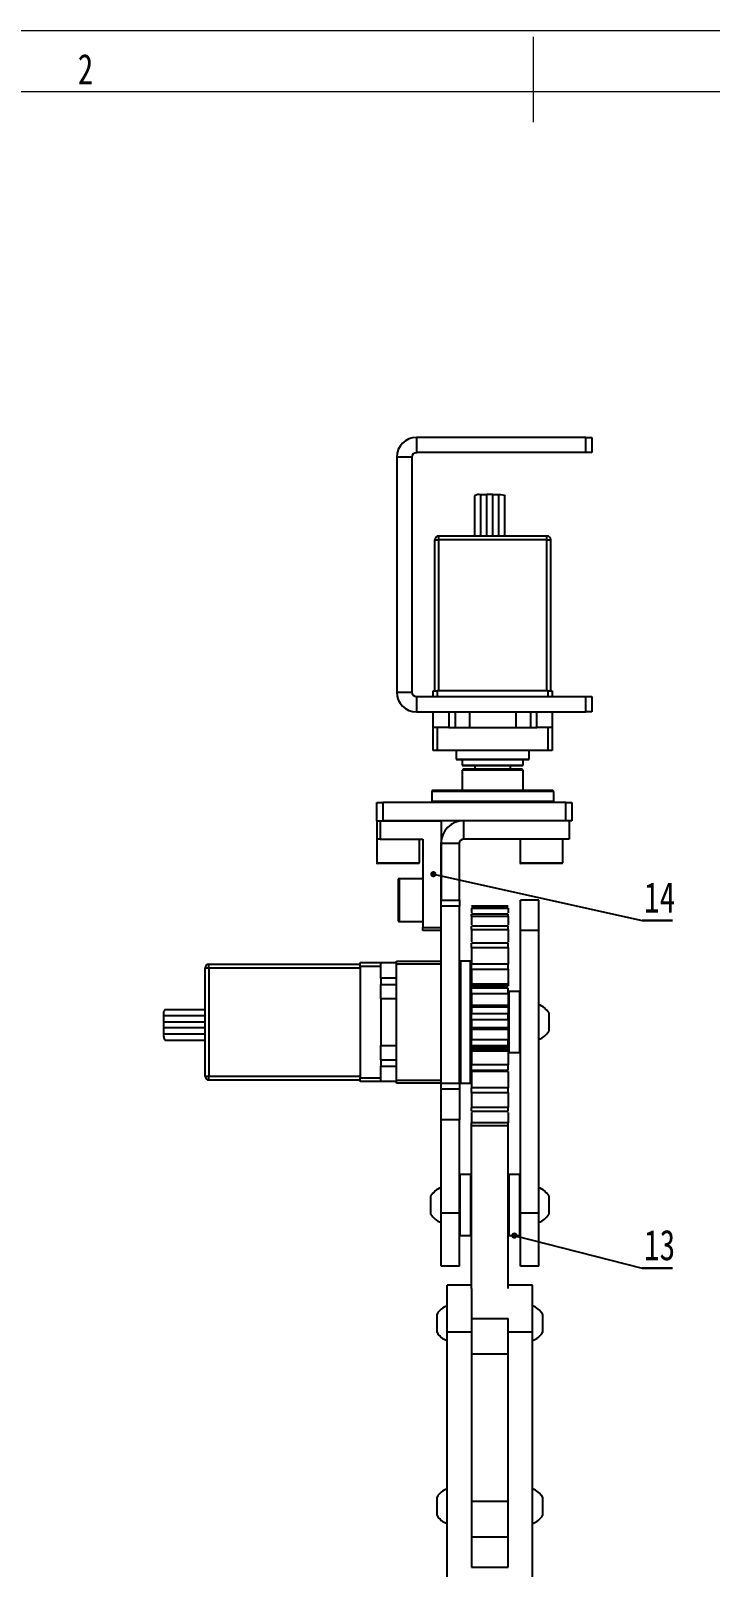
# Model space of a CAD drawing. Header units: millimetres. Extents: x 0 to 297, y 0 to 210.
# Drawn here: x 107.3 to 163, y 84.1 to 210 of the extents above; entities that cross this region are included whole.
import ezdxf

# ---------------------------------------------------------------- set-up
doc = ezdxf.new("R2010")
doc.units = ezdxf.units.MM
doc.header["$LTSCALE"] = 0.5
doc.layers.add('06', color=5, linetype='Continuous')
doc.layers.add('12', color=3, linetype='Continuous')
doc.styles.add('SLDTEXTSTYLE0', font='HYSWLONGFANGSONG.TTF')
doc.styles.get("Standard").update_dxf_attribs({"font": 'HYSWLONGFANGSONG.TTF'})
doc.dimstyles.new('SLDDIMSTYLE0', dxfattribs={"dimtxt": 0, "dimasz": 0.508, "dimexe": 0, "dimexo": 0.0625, "dimgap": 0, "dimtad": 0, "dimtih": 1, "dimtoh": 1, "dimdec": 0, "dimrnd": 1e-09, "dimzin": 0, "dimdsep": 46, "dimtxsty": 'Standard', "dimblk1": 'DOT', "dimblk2": 'DOT', "dimsah": 1, "dimcen": 0.09, "dimadec": 0, "dimazin": 0, "dimtfac": 0.508, "dimtdec": 0, "dimtofl": 0, "dimtmove": 0, "dimatfit": 3, "dimldrblk": 'DOT', "dimfxl": 0, "dimfrac": 2, "dimtolj": 1, "dimtzin": 0, "dimarcsym": 0})

# ---------------------------------------------------------------- blocks, each defined once
blk = doc.blocks.new('SW_NOTE_13')
at = {"layer": '12', "color": 0}
for p, q in [((0, 0), (2.49, 0)), ((2.49, 0), (0, 0)), ((0, 0), (2.49, 0)), ((2.49, 0), (0, 0)), ((0, 0), (2.49, 0)), ((2.49, 0), (0, 0))]:
    blk.add_line(p, q, dxfattribs=at)
at = {"layer": '12', "color": 0, "insert": (0.15, 3.15), "char_height": 2.5, "attachment_point": 1, "style": 'SLDTEXTSTYLE0'}
blk.add_mtext('14', dxfattribs=at)
blk = doc.blocks.new('_DOT')
at = {"color": 0, "linetype": 'ByBlock', "lineweight": -2}
blk.add_line((-0.5, 0), (-1, 0), dxfattribs=at)
at = {"color": 0, "linetype": 'ByBlock', "const_width": 0.5}
blk.add_lwpolyline([(-0.25, 0, 1), (0.25, 0, 1)], format="xyb", close=True, dxfattribs=at)
blk = doc.blocks.new('SW_NOTE_14')
at = {"layer": '12', "color": 0}
for p, q in [((0, 0), (2.49, 0)), ((2.49, 0), (0, 0)), ((0, 0), (2.49, 0)), ((2.49, 0), (0, 0)), ((0, 0), (2.49, 0)), ((2.49, 0), (0, 0))]:
    blk.add_line(p, q, dxfattribs=at)
at = {"layer": '12', "color": 0, "insert": (0.15, 3.15), "char_height": 2.5, "attachment_point": 1, "style": 'SLDTEXTSTYLE0'}
blk.add_mtext('13', dxfattribs=at)

msp = doc.modelspace()

# ---------------------------------------------------------------- linework, layer by layer
for p, q in [((138.92, 176.67), (138.92, 175.42)), ((152.8, 176.67), (138.92, 176.67)), ((152.8, 175.42), (152.8, 176.67)), ((152.8, 176.67), (153.3, 176.67)), ((153.3, 176.67), (153.3, 175.42)), ((138.55, 175.05), (137.3, 175.05)), ((137.3, 175.05), (137.3, 155.79)), ((138.55, 175.05), (138.55, 155.79)), ((152.8, 175.42), (138.92, 175.42)), ((153.3, 175.42), (152.8, 175.42)), ((144.19, 171.98), (144.7, 171.98)), ((145.17, 171.98), (145.68, 171.98)), ((140.43, 168.27), (140.74, 168.27)), ((140.43, 155.89), (140.43, 168.27)), ((140.74, 168.59), (140.74, 168.27)), ((140.74, 168.59), (149.61, 168.59)), ((140.74, 168.27), (140.74, 155.89)), ((149.61, 168.27), (140.74, 168.27)), ((149.61, 168.27), (149.61, 168.59)), ((149.61, 155.89), (149.61, 168.27)), ((149.61, 168.27), (149.92, 168.27)), ((149.92, 168.27), (149.92, 155.89)), ((137.3, 155.79), (138.55, 155.79)), ((138.92, 155.42), (138.92, 154.17)), ((138.92, 155.42), (152.8, 155.42)), ((140.3, 155.89), (140.62, 155.89)), ((140.3, 155.42), (140.3, 155.89)), ((149.73, 155.89), (140.62, 155.89)), ((140.62, 155.89), (140.62, 155.42)), ((149.73, 155.89), (150.05, 155.89)), ((149.73, 155.42), (149.73, 155.89)), ((150.05, 155.89), (150.05, 155.42)), ((152.8, 154.17), (152.8, 155.42)), ((152.8, 155.42), (153.3, 155.42)), ((153.3, 155.42), (153.3, 154.17)), ((138.92, 154.17), (152.8, 154.17)), ((140.3, 152.9), (140.3, 154.17)), ((141.57, 154.17), (141.57, 152.9)), ((142.09, 154.17), (142.09, 152.9)), ((143.26, 154.17), (143.26, 152.9)), ((147.09, 152.9), (147.09, 154.17)), ((148.26, 154.17), (148.26, 152.9)), ((148.78, 152.9), (148.78, 154.17)), ((150.05, 154.17), (150.05, 152.9)), ((153.3, 154.17), (152.8, 154.17)), ((141.57, 152.9), (140.3, 152.9)), ((140.3, 151), (140.3, 152.9)), ((140.62, 152.9), (140.62, 151)), ((141.57, 152.9), (142.09, 152.9)), ((142.09, 152.9), (143.26, 152.9)), ((143.26, 152.9), (147.09, 152.9)), ((147.09, 152.9), (148.26, 152.9)), ((148.26, 152.9), (148.78, 152.9)), ((150.05, 152.9), (148.78, 152.9)), ((149.73, 151), (149.73, 152.9)), ((150.05, 152.9), (150.05, 151)), ((140.62, 151), (140.3, 151)), ((149.73, 151), (140.62, 151)), ((142.17, 151), (142.17, 150.3)), ((142.17, 150.3), (142.22, 150.25)), ((142.17, 150.3), (148.17, 150.3)), ((148.12, 150.25), (142.22, 150.25)), ((142.67, 150.25), (142.67, 149.8)), ((147.67, 149.8), (147.67, 150.25)), ((148.12, 150.25), (148.17, 150.3)), ((148.17, 150.3), (148.17, 151)), ((150.05, 151), (149.73, 151)), ((142.67, 149.8), (142.72, 149.75)), ((142.67, 149.8), (147.67, 149.8)), ((142.77, 149.5), (142.67, 149.4)), ((142.67, 149.4), (142.67, 147.75)), ((147.67, 149.4), (142.67, 149.4)), ((147.62, 149.75), (142.72, 149.75)), ((142.77, 149.5), (147.57, 149.5)), ((143.72, 149.75), (143.72, 149.5)), ((146.62, 149.5), (146.62, 149.75)), ((147.67, 149.4), (147.57, 149.5)), ((147.62, 149.75), (147.67, 149.8)), ((147.67, 147.75), (147.67, 149.4)), ((140.27, 147.75), (140.17, 147.65)), ((140.17, 147.65), (140.17, 146.85)), ((150.17, 147.65), (140.17, 147.65)), ((140.27, 147.75), (150.07, 147.75)), ((150.17, 147.65), (150.07, 147.75)), ((150.17, 146.85), (150.17, 147.65)), ((135.67, 145.25), (135.67, 146.75)), ((135.67, 146.75), (136.17, 146.75)), ((136.17, 146.75), (136.17, 145.25)), ((151.17, 146.75), (136.17, 146.75)), ((140.17, 146.85), (140.27, 146.75)), ((140.17, 146.85), (141.64, 146.85)), ((141.64, 146.85), (150.17, 146.85)), ((150.07, 146.75), (150.17, 146.85)), ((151.17, 145.25), (151.17, 146.75)), ((151.17, 146.75), (151.67, 146.75)), ((151.67, 146.75), (151.67, 145.25)), ((135.69, 145.25), (135.67, 145.25)), ((135.69, 143.75), (135.69, 145.25)), ((135.69, 145.25), (135.94, 145.25)), ((135.94, 145.25), (135.94, 143.75)), ((135.94, 145.25), (140.94, 145.25)), ((151.17, 145.25), (136.17, 145.25)), ((140.94, 145.25), (140.94, 138.75)), ((142.8, 143.75), (142.8, 145.25)), ((151.44, 145.25), (142.8, 145.25)), ((151.44, 145.25), (151.44, 143.75)), ((151.67, 145.25), (151.44, 145.25)), ((135.67, 143.75), (135.67, 141.8)), ((135.69, 143.75), (135.67, 143.75)), ((135.94, 143.75), (135.69, 143.75)), ((135.94, 143.75), (139.44, 143.75)), ((139.17, 141.8), (139.17, 143.75)), ((139.44, 143.75), (139.44, 136.5)), ((151.44, 143.75), (142.8, 143.75)), ((147.42, 143.75), (147.42, 141.8)), ((150.92, 141.8), (150.92, 143.75)), ((142.44, 143.38), (140.94, 143.38)), ((140.94, 138.75), (140.94, 143.38)), ((142.44, 138.75), (142.44, 143.38)), ((135.67, 141.8), (138.85, 141.8)), ((138.81, 141.75), (135.72, 141.75)), ((139.12, 141.75), (138.81, 141.75)), ((138.85, 141.8), (139.17, 141.8)), ((147.42, 141.8), (150.6, 141.8)), ((150.56, 141.75), (147.47, 141.75)), ((150.87, 141.75), (150.56, 141.75)), ((150.6, 141.8), (150.92, 141.8)), ((137.44, 137.15), (137.44, 140.45)), ((139.44, 140.5), (137.49, 140.5)), ((137.49, 140.5), (137.49, 137.11)), ((140.94, 138.75), (142.44, 138.75)), ((140.94, 138.25), (140.94, 138.75)), ((142.44, 138.75), (142.44, 138.25)), ((148.94, 138.75), (147.44, 138.75)), ((147.44, 136.25), (147.44, 138.75)), ((148.94, 136.25), (148.94, 138.75)), ((142.44, 138.25), (140.94, 138.25)), ((140.94, 123.75), (140.94, 138.25)), ((142.44, 123.75), (142.44, 138.25)), ((143.44, 138.27), (146.44, 138.27)), ((146.44, 138.16), (143.44, 138.16)), ((143.44, 138.08), (146.44, 138.08)), ((143.44, 138.08), (143.44, 137.71)), ((146.44, 137.6), (143.44, 137.6)), ((143.44, 137.42), (143.44, 137.6)), ((143.44, 137.42), (146.44, 137.42)), ((143.44, 137.42), (143.44, 136.73)), ((146.44, 138.08), (146.44, 137.71)), ((146.44, 137.42), (146.44, 137.6)), ((146.44, 137.42), (146.44, 136.7)), ((137.44, 137.05), (137.44, 137.15)), ((137.49, 137.11), (137.49, 137)), ((137.49, 137), (139.44, 137)), ((139.44, 136.5), (140.94, 136.5)), ((139.44, 136.25), (139.44, 136.5)), ((140.94, 136.25), (139.44, 136.25)), ((146.44, 136.6), (143.44, 136.6)), ((143.44, 136.33), (143.44, 136.6)), ((143.44, 136.33), (146.44, 136.33)), ((146.44, 136.33), (146.44, 136.6)), ((148.94, 136.25), (147.44, 136.25)), ((147.44, 113.08), (147.44, 136.25)), ((148.94, 113.08), (148.94, 136.25)), ((146.44, 135.21), (143.44, 135.21)), ((143.44, 134.86), (143.44, 135.21)), ((143.44, 134.86), (146.44, 134.86)), ((146.44, 134.86), (146.44, 135.21)), ((121.91, 133.18), (121.91, 133.5)), ((121.91, 133.5), (134.3, 133.5)), ((134.3, 133.3), (134.3, 133.62)), ((134.3, 133.62), (136.01, 133.62)), ((136.01, 133.62), (137.28, 133.62)), ((136.01, 132.35), (136.01, 133.62)), ((137.28, 133.5), (137.28, 133.75)), ((137.28, 133.75), (140.94, 133.75)), ((140.94, 133.5), (137.28, 133.5)), ((137.28, 124), (137.28, 133.5)), ((142.54, 133.75), (142.44, 133.65)), ((143.34, 133.75), (142.54, 133.75)), ((142.54, 133.75), (142.54, 123.75)), ((143.44, 133.65), (143.34, 133.75)), ((143.34, 132.8), (143.34, 133.75)), ((143.44, 133.65), (143.44, 133.49)), ((121.91, 133.18), (121.6, 133.18)), ((121.6, 124.32), (121.6, 133.18)), ((134.3, 133.18), (121.91, 133.18)), ((121.91, 133.18), (121.91, 124.32)), ((134.3, 133.3), (134.3, 124.19)), ((136.01, 133.3), (134.3, 133.3)), ((137.28, 132.35), (136.01, 132.35)), ((136.01, 132.35), (136.01, 131.83)), ((143.34, 123.75), (143.34, 132.8)), ((146.44, 133.49), (143.44, 133.49)), ((143.44, 133.08), (143.44, 133.49)), ((143.44, 133.08), (146.44, 133.08)), ((143.44, 133.08), (143.44, 132.72)), ((146.44, 133.08), (146.44, 133.49)), ((146.44, 132.25), (146.44, 131.95)), ((136.01, 131.83), (137.28, 131.83)), ((136.01, 130.66), (136.01, 131.83)), ((146.44, 131.85), (143.44, 131.85)), ((143.44, 131.85), (143.44, 131.72)), ((146.44, 131.72), (143.44, 131.72)), ((146.44, 131.61), (143.44, 131.61)), ((146.44, 131.53), (143.44, 131.53)), ((143.44, 131.08), (143.44, 131.53)), ((143.44, 131.08), (146.44, 131.08)), ((146.44, 131.85), (146.44, 131.72)), ((146.44, 131.08), (146.44, 131.53)), ((147.39, 131.25), (146.49, 131.25)), ((146.49, 131.25), (146.49, 126.25)), ((147.44, 131.2), (147.39, 131.25)), ((147.39, 126.25), (147.39, 131.25)), ((137.28, 130.66), (136.01, 130.66)), ((136.01, 130.66), (136.01, 126.83)), ((146.44, 130.1), (143.44, 130.1)), ((143.44, 130.1), (143.44, 129.97)), ((146.44, 129.97), (143.44, 129.97)), ((146.44, 130.1), (146.44, 129.97)), ((118.21, 128.74), (118.21, 129.25)), ((146.44, 129.43), (143.44, 129.43)), ((143.44, 128.97), (143.44, 129.43)), ((143.44, 128.97), (146.44, 128.97)), ((146.44, 128.97), (146.44, 129.43)), ((149.76, 129.5), (149.76, 128)), ((118.21, 127.76), (118.21, 128.27)), ((146.44, 128.29), (143.44, 128.29)), ((143.44, 128.29), (143.44, 128.15)), ((146.44, 128.15), (143.44, 128.15)), ((146.44, 127.3), (143.44, 127.3)), ((143.44, 126.84), (143.44, 127.3)), ((146.44, 128.29), (146.44, 128.15)), ((146.44, 126.84), (146.44, 127.3)), ((136.01, 126.83), (137.28, 126.83)), ((136.01, 125.66), (136.01, 126.83)), ((143.44, 126.84), (146.44, 126.84)), ((143.44, 126.68), (146.44, 126.68)), ((146.44, 126.51), (143.44, 126.51)), ((143.44, 126.51), (143.44, 126.37)), ((146.44, 126.37), (143.44, 126.37)), ((146.44, 126.51), (146.44, 126.37)), ((146.49, 126.25), (147.39, 126.25)), ((147.39, 126.25), (147.44, 126.3)), ((136.01, 125.66), (137.28, 125.66)), ((136.01, 125.66), (136.01, 125.14)), ((136.01, 125.14), (137.28, 125.14)), ((136.01, 123.87), (136.01, 125.14)), ((146.44, 125.24), (143.44, 125.24)), ((143.44, 124.81), (143.44, 125.24)), ((143.44, 124.81), (143.44, 124.82)), ((143.44, 124.81), (146.44, 124.81)), ((143.44, 124.8), (146.44, 124.8)), ((146.44, 124.71), (143.44, 124.71)), ((146.44, 124.81), (146.44, 125.24)), ((146.44, 124.81), (146.44, 124.82)), ((121.6, 124.32), (121.91, 124.32)), ((121.91, 124), (121.91, 124.32)), ((121.91, 124.32), (134.3, 124.32)), ((134.3, 124), (121.91, 124)), ((134.3, 124.19), (136.01, 124.19)), ((134.3, 123.87), (134.3, 124.19)), ((136.01, 123.87), (134.3, 123.87)), ((137.28, 123.87), (136.01, 123.87)), ((137.28, 124), (140.94, 124)), ((137.28, 123.75), (137.28, 124)), ((140.94, 123.75), (137.28, 123.75)), ((140.94, 123.75), (142.44, 123.75)), ((140.94, 123.25), (140.94, 123.75)), ((142.44, 123.85), (142.54, 123.75)), ((142.44, 123.75), (142.44, 123.25)), ((142.54, 123.75), (143.34, 123.75)), ((143.34, 123.75), (143.44, 123.85)), ((146.44, 124.61), (146.44, 124.42)), ((142.44, 123.25), (140.94, 123.25)), ((140.94, 120.75), (140.94, 123.25)), ((142.44, 123.25), (142.44, 120.75)), ((146.44, 123.36), (143.44, 123.36)), ((143.44, 122.98), (143.44, 123.36)), ((143.44, 122.98), (146.44, 122.98)), ((146.44, 122.98), (146.44, 123.36)), ((146.44, 121.75), (143.44, 121.75)), ((143.44, 121.44), (143.44, 121.75)), ((143.44, 121.44), (146.44, 121.44)), ((146.44, 121.44), (146.44, 121.75)), ((142.44, 120.75), (140.94, 120.75)), ((140.94, 113.08), (140.94, 120.75)), ((142.44, 113.08), (142.44, 120.75)), ((146.44, 120.48), (143.44, 120.48)), ((143.44, 120.26), (143.44, 120.48)), ((143.44, 106.9), (143.44, 120.26)), ((143.44, 120.26), (146.44, 120.26)), ((146.44, 120.26), (146.44, 120.48)), ((146.44, 106.9), (146.44, 120.26)), ((142.49, 116.25), (142.44, 116.2)), ((143.39, 116.25), (142.49, 116.25)), ((142.49, 116.25), (142.49, 111.25)), ((143.44, 116.2), (143.39, 116.25)), ((143.39, 111.25), (143.39, 116.25)), ((146.49, 116.25), (146.44, 116.2)), ((147.39, 116.25), (146.49, 116.25)), ((146.49, 116.25), (146.49, 111.25)), ((147.44, 116.2), (147.39, 116.25)), ((147.39, 111.25), (147.39, 116.25)), ((140.11, 113), (140.11, 114.5)), ((149.76, 114.5), (149.76, 113)), ((142.44, 113.08), (140.94, 113.08)), ((140.94, 108.75), (140.94, 113.08)), ((142.44, 108.75), (142.44, 113.08)), ((148.94, 113.08), (147.44, 113.08)), ((147.44, 108.75), (147.44, 113.08)), ((148.94, 108.75), (148.94, 113.08)), ((142.44, 111.3), (142.49, 111.25)), ((142.49, 111.25), (143.39, 111.25)), ((143.39, 111.25), (143.44, 111.3)), ((146.44, 111.3), (146.49, 111.25)), ((146.49, 111.25), (147.39, 111.25)), ((147.39, 111.25), (147.44, 111.3)), ((142.44, 108.75), (140.94, 108.75)), ((148.94, 108.75), (147.44, 108.75)), ((143.44, 107.18), (141.44, 107.18)), ((141.44, 103.37), (141.44, 107.18)), ((148.44, 107.18), (146.44, 107.18)), ((148.44, 103.37), (148.44, 107.18)), ((143.44, 106.9), (143.44, 103.37)), ((140.61, 103.32), (140.61, 104.82)), ((149.26, 104.82), (149.26, 103.32)), ((141.44, 103.37), (143.44, 103.37)), ((141.44, 69.25), (141.44, 103.37)), ((143.44, 104.46), (146.44, 104.46)), ((143.44, 103.37), (143.44, 84.07)), ((146.44, 103.37), (146.44, 104.46)), ((146.44, 103.37), (148.44, 103.37)), ((146.44, 84.07), (146.44, 103.37)), ((148.44, 69.25), (148.44, 103.37)), ((143.44, 101.57), (146.44, 101.57)), ((140.61, 88.32), (140.61, 89.82)), ((146.44, 89.46), (143.44, 89.46)), ((149.26, 89.82), (149.26, 88.32)), ((143.44, 86.57), (146.44, 86.57)), ((143.44, 84.07), (146.44, 84.07))]:
    msp.add_line(p, q)
at = {"flags": 128}
for points in [[(145.68, 171.98), (145.84, 171.98), (146, 171.96), (146.11, 171.93), (146.16, 171.9), (146.17, 171.89)], [(118.21, 129.25), (118.2, 129.42), (118.22, 129.57), (118.25, 129.68), (118.29, 129.74), (118.3, 129.74)]]:
    msp.add_lwpolyline(points, dxfattribs=at)
for centre, radius, start, end in [((138.92, 175.05), 1.62, 90, 180), ((138.92, 175.05), 0.368, 90, 180), ((144.04, 171.37), 0.619, 76.3084, 124.3262), ((144.94, 170.38), 1.62, 81.6219, 98.3781), ((140.74, 168.27), 0.317, 90, 180), ((149.61, 168.27), 0.317, 0, 90), ((138.92, 155.79), 1.62, 180, 270), ((138.92, 155.79), 0.368, 180, 270), ((142.8, 143.38), 1.87, 90, 180), ((142.8, 143.38), 0.368, 90, 180), ((135.72, 141.8), 0.05, 180, 270), ((139.12, 141.8), 0.05, 270, 0), ((147.47, 141.8), 0.05, 180, 270), ((150.87, 141.8), 0.05, 270, 0), ((137.49, 140.45), 0.05, 90, 180), ((137.49, 137.05), 0.05, 180, 270), ((121.91, 133.18), 0.317, 90, 180), ((148.46, 128.75), 1.5, 29.9383, 71.4828), ((119.81, 128.51), 1.62, 171.6208, 188.3792), ((118.81, 127.62), 0.619, 166.3073, 214.3269), ((148.46, 128.75), 1.5, 288.5172, 330.0617), ((121.91, 124.32), 0.317, 180, 270), ((141.41, 113.75), 1.5, 108.5172, 150.0617), ((148.46, 113.75), 1.5, 29.9383, 71.4828), ((141.41, 113.75), 1.5, 209.9383, 251.4828), ((148.46, 113.75), 1.5, 288.5172, 330.0617), ((141.91, 104.07), 1.5, 108.5172, 150.0617), ((147.96, 104.07), 1.5, 29.9383, 71.4828), ((141.91, 104.07), 1.5, 209.9383, 251.4828), ((147.96, 104.07), 1.5, 288.5172, 330.0617), ((141.91, 89.07), 1.5, 108.5172, 150.0617), ((147.96, 89.07), 1.5, 29.9383, 71.4828), ((141.91, 89.07), 1.5, 209.9383, 251.4828), ((147.96, 89.07), 1.5, 288.5172, 330.0617)]:
    msp.add_arc(centre, radius, start, end)
for points, knots in [([(143.69, 171.88), (143.69, 171.52), (143.69, 170.79), (143.69, 169.74), (143.69, 168.97), (143.69, 168.64), (143.69, 168.59)], [0, 0, 0, 0, 0.311086, 0.623017, 0.935556, 1, 1, 1, 1]), ([(144.19, 168.59), (144.19, 168.7), (144.19, 169.07), (144.19, 169.87), (144.19, 170.9), (144.19, 171.62), (144.19, 171.98)], [0, 0, 0, 0, 0.131344, 0.415068, 0.705354, 1, 1, 1, 1]), ([(144.7, 168.59), (144.7, 168.7), (144.7, 169.07), (144.7, 169.87), (144.7, 170.9), (144.7, 171.62), (144.7, 171.98)], [0, 0, 0, 0, 0.131344, 0.415068, 0.705354, 1, 1, 1, 1]), ([(145.17, 168.59), (145.17, 168.7), (145.17, 169.07), (145.17, 169.87), (145.17, 170.9), (145.17, 171.62), (145.17, 171.98)], [0, 0, 0, 0, 0.131344, 0.415068, 0.705354, 1, 1, 1, 1]), ([(145.68, 168.59), (145.68, 168.7), (145.68, 169.07), (145.68, 169.87), (145.68, 170.9), (145.68, 171.62), (145.68, 171.98)], [0, 0, 0, 0, 0.131344, 0.415068, 0.705354, 1, 1, 1, 1]), ([(146.17, 168.59), (146.17, 168.64), (146.17, 168.97), (146.17, 169.74), (146.17, 170.79), (146.17, 171.52), (146.17, 171.88)], [0, 0, 0, 0, 0.064617, 0.37708, 0.688956, 1, 1, 1, 1]), ([(143.44, 136.33), (143.44, 136.07), (143.44, 135.71), (143.44, 135.4), (143.44, 135.33)], [0, 0, 0, 0, 0.754743, 1, 1, 1, 1]), ([(146.44, 136.33), (146.44, 136.07), (146.44, 135.71), (146.44, 135.39), (146.44, 135.31)], [0, 0, 0, 0, 0.7406307, 1, 1, 1, 1]), ([(143.44, 134.86), (143.44, 134.61), (143.44, 134.23), (143.44, 133.88), (143.44, 133.68), (143.44, 133.55), (143.44, 133.5), (143.44, 133.49)], [0, 0, 0, 0, 0.501329, 0.769373, 0.902398, 0.969257, 1, 1, 1, 1]), ([(146.44, 134.86), (146.44, 134.61), (146.44, 134.23), (146.44, 133.88), (146.44, 133.68), (146.44, 133.55), (146.44, 133.5), (146.44, 133.49)], [0, 0, 0, 0, 0.501329, 0.769373, 0.902398, 0.969257, 1, 1, 1, 1]), ([(143.44, 133.08), (143.44, 132.86), (143.44, 132.52), (143.44, 132.26), (143.44, 132.09), (143.44, 131.95), (143.44, 131.88), (143.44, 131.85)], [0, 0, 0, 0, 0.4838499, 0.7425488, 0.8709363, 0.9354643, 1, 1, 1, 1]), ([(146.44, 133.08), (146.44, 132.86), (146.44, 132.52), (146.44, 132.26), (146.44, 132.09), (146.44, 131.95), (146.44, 131.88), (146.44, 131.85)], [0, 0, 0, 0, 0.4838499, 0.7425488, 0.8709363, 0.9354643, 1, 1, 1, 1]), ([(146.44, 132.97), (146.44, 132.94), (146.44, 132.88), (146.44, 132.82), (146.44, 132.78)], [0, 0, 0, 0, 0.453458, 1, 1, 1, 1]), ([(143.44, 131.08), (143.44, 130.9), (143.44, 130.63), (143.44, 130.46), (143.44, 130.34), (143.44, 130.21), (143.44, 130.14), (143.44, 130.1)], [0, 0, 0, 0, 0.483849, 0.742548, 0.870936, 0.935463, 1, 1, 1, 1]), ([(146.44, 131.08), (146.44, 130.9), (146.44, 130.63), (146.44, 130.46), (146.44, 130.34), (146.44, 130.21), (146.44, 130.14), (146.44, 130.1)], [0, 0, 0, 0, 0.483849, 0.742548, 0.870936, 0.935463, 1, 1, 1, 1]), ([(121.6, 129.74), (121.54, 129.74), (121.21, 129.74), (120.45, 129.74), (119.39, 129.74), (118.66, 129.74), (118.3, 129.74)], [0, 0, 0, 0, 0.064617, 0.37708, 0.688956, 1, 1, 1, 1]), ([(143.44, 129.97), (143.44, 129.93), (143.44, 129.86), (143.44, 129.76), (143.44, 129.72), (143.44, 129.7), (143.44, 129.54), (143.44, 129.43)], [0, 0, 0, 0, 0.0645358, 0.1290638, 0.257452, 0.5161504, 1, 1, 1, 1]), ([(146.44, 129.97), (146.44, 129.93), (146.44, 129.86), (146.44, 129.76), (146.44, 129.72), (146.44, 129.7), (146.44, 129.54), (146.44, 129.43)], [0, 0, 0, 0, 0.0645358, 0.1290638, 0.257452, 0.5161504, 1, 1, 1, 1]), ([(121.6, 129.25), (121.48, 129.25), (121.11, 129.25), (120.31, 129.25), (119.28, 129.25), (118.57, 129.25), (118.21, 129.25)], [0, 0, 0, 0, 0.131344, 0.415068, 0.705354, 1, 1, 1, 1]), ([(121.6, 128.74), (121.48, 128.74), (121.11, 128.74), (120.31, 128.74), (119.28, 128.74), (118.57, 128.74), (118.21, 128.74)], [0, 0, 0, 0, 0.131344, 0.415068, 0.705354, 1, 1, 1, 1]), ([(143.44, 128.97), (143.44, 128.84), (143.44, 128.64), (143.44, 128.57), (143.44, 128.51), (143.44, 128.4), (143.44, 128.33), (143.44, 128.29)], [0, 0, 0, 0, 0.483849, 0.742549, 0.870936, 0.935465, 1, 1, 1, 1]), ([(146.44, 128.97), (146.44, 128.84), (146.44, 128.64), (146.44, 128.57), (146.44, 128.51), (146.44, 128.4), (146.44, 128.33), (146.44, 128.29)], [0, 0, 0, 0, 0.483849, 0.742549, 0.870936, 0.935465, 1, 1, 1, 1]), ([(121.6, 128.27), (121.48, 128.27), (121.11, 128.27), (120.31, 128.27), (119.28, 128.27), (118.57, 128.27), (118.21, 128.27)], [0, 0, 0, 0, 0.131344, 0.415068, 0.705354, 1, 1, 1, 1]), ([(121.6, 127.76), (121.48, 127.76), (121.11, 127.76), (120.31, 127.76), (119.28, 127.76), (118.57, 127.76), (118.21, 127.76)], [0, 0, 0, 0, 0.131344, 0.415068, 0.705354, 1, 1, 1, 1]), ([(118.3, 127.27), (118.66, 127.27), (119.39, 127.27), (120.45, 127.27), (121.21, 127.27), (121.54, 127.27), (121.6, 127.27)], [0, 0, 0, 0, 0.311086, 0.623017, 0.935556, 1, 1, 1, 1]), ([(143.44, 128.15), (143.44, 128.12), (143.44, 128.05), (143.44, 127.93), (143.44, 127.83), (143.44, 127.7), (143.44, 127.46), (143.44, 127.3)], [0, 0, 0, 0, 0.064537, 0.129064, 0.257452, 0.516151, 1, 1, 1, 1]), ([(146.44, 128.15), (146.44, 128.12), (146.44, 128.05), (146.44, 127.93), (146.44, 127.83), (146.44, 127.7), (146.44, 127.46), (146.44, 127.3)], [0, 0, 0, 0, 0.064537, 0.129064, 0.257452, 0.516151, 1, 1, 1, 1]), ([(143.44, 126.84), (143.44, 126.77), (143.44, 126.67), (143.44, 126.68), (143.44, 126.69)], [0, 0, 0, 0, 0.799921, 1, 1, 1, 1]), ([(143.44, 126.68), (143.44, 126.68), (143.44, 126.68), (143.44, 126.6), (143.44, 126.54), (143.44, 126.51)], [0, 0, 0, 0, 0.443625, 0.721796, 1, 1, 1, 1]), ([(143.44, 126.37), (143.44, 126.34), (143.44, 126.27), (143.44, 126.13), (143.44, 125.98), (143.44, 125.75), (143.44, 125.44), (143.44, 125.24)], [0, 0, 0, 0, 0.064537, 0.129064, 0.257452, 0.51615, 1, 1, 1, 1]), ([(146.44, 126.84), (146.44, 126.77), (146.44, 126.67), (146.44, 126.68), (146.44, 126.69)], [0, 0, 0, 0, 0.799921, 1, 1, 1, 1]), ([(146.44, 126.68), (146.44, 126.68), (146.44, 126.68), (146.44, 126.6), (146.44, 126.54), (146.44, 126.51)], [0, 0, 0, 0, 0.443625, 0.721796, 1, 1, 1, 1]), ([(146.44, 126.37), (146.44, 126.34), (146.44, 126.27), (146.44, 126.13), (146.44, 125.98), (146.44, 125.75), (146.44, 125.44), (146.44, 125.24)], [0, 0, 0, 0, 0.064537, 0.129064, 0.257452, 0.51615, 1, 1, 1, 1]), ([(143.44, 124.71), (143.44, 124.68), (143.44, 124.61), (143.44, 124.46), (143.44, 124.28), (143.44, 123.96), (143.44, 123.6), (143.44, 123.36)], [0, 0, 0, 0, 0.0645361, 0.1290638, 0.2574514, 0.5161506, 1, 1, 1, 1]), ([(146.44, 125.65), (146.44, 125.61), (146.44, 125.55), (146.44, 125.43), (146.44, 125.37), (146.44, 125.34)], [0, 0, 0, 0, 0.3063, 0.612557, 1, 1, 1, 1]), ([(146.44, 124.71), (146.44, 124.68), (146.44, 124.61), (146.44, 124.46), (146.44, 124.28), (146.44, 123.96), (146.44, 123.6), (146.44, 123.36)], [0, 0, 0, 0, 0.0645361, 0.1290638, 0.2574514, 0.5161506, 1, 1, 1, 1]), ([(143.44, 122.98), (143.44, 122.94), (143.44, 122.77), (143.44, 122.41), (143.44, 122.01), (143.44, 121.75)], [0, 0, 0, 0, 0.100571, 0.413927, 1, 1, 1, 1]), ([(146.44, 122.98), (146.44, 122.94), (146.44, 122.77), (146.44, 122.41), (146.44, 122.01), (146.44, 121.75)], [0, 0, 0, 0, 0.100571, 0.413927, 1, 1, 1, 1]), ([(143.44, 121.34), (143.44, 121.32), (143.44, 121.04), (143.44, 120.75), (143.44, 120.48)], [0, 0, 0, 0, 0.07591, 1, 1, 1, 1]), ([(146.44, 121.34), (146.44, 121.32), (146.44, 121.04), (146.44, 120.75), (146.44, 120.48)], [0, 0, 0, 0, 0.07591, 1, 1, 1, 1])]:
    msp.add_open_spline(points, degree=3, knots=knots)
at = {"layer": '06', "color": 5, "linetype": 'Continuous', "lineweight": 0, "true_color": 0x0000ff}
for p, q in [((297, 210), (0, 210)), ((148.5, 209.5), (148.5, 205)), ((292, 205), (12.5, 205)), ((148.5, 205), (148.5, 202.5))]:
    msp.add_line(p, q, dxfattribs=at)

# ---------------------------------------------------------------- block references
at = {"layer": '12'}
for name, p in [('SW_NOTE_13', (157.43, 137.07)), ('SW_NOTE_14', (157.43, 108.58))]:
    msp.add_blockref(name, p, dxfattribs=at)

# ---------------------------------------------------------------- texts
at = {"layer": '12', "insert": (111.79, 208.1), "char_height": 2.5, "attachment_point": 2, "style": 'SLDTEXTSTYLE0'}
msp.add_mtext('2', dxfattribs=at)

# ---------------------------------------------------------------- leaders
at = {"layer": '12'}
for points in [[(140.31, 140.87), (157.43, 137.07)], [(146.94, 111.25), (157.43, 108.58)]]:
    msp.add_leader(points, dimstyle='SLDDIMSTYLE0', dxfattribs=at)

doc.saveas('drawing.dxf')
